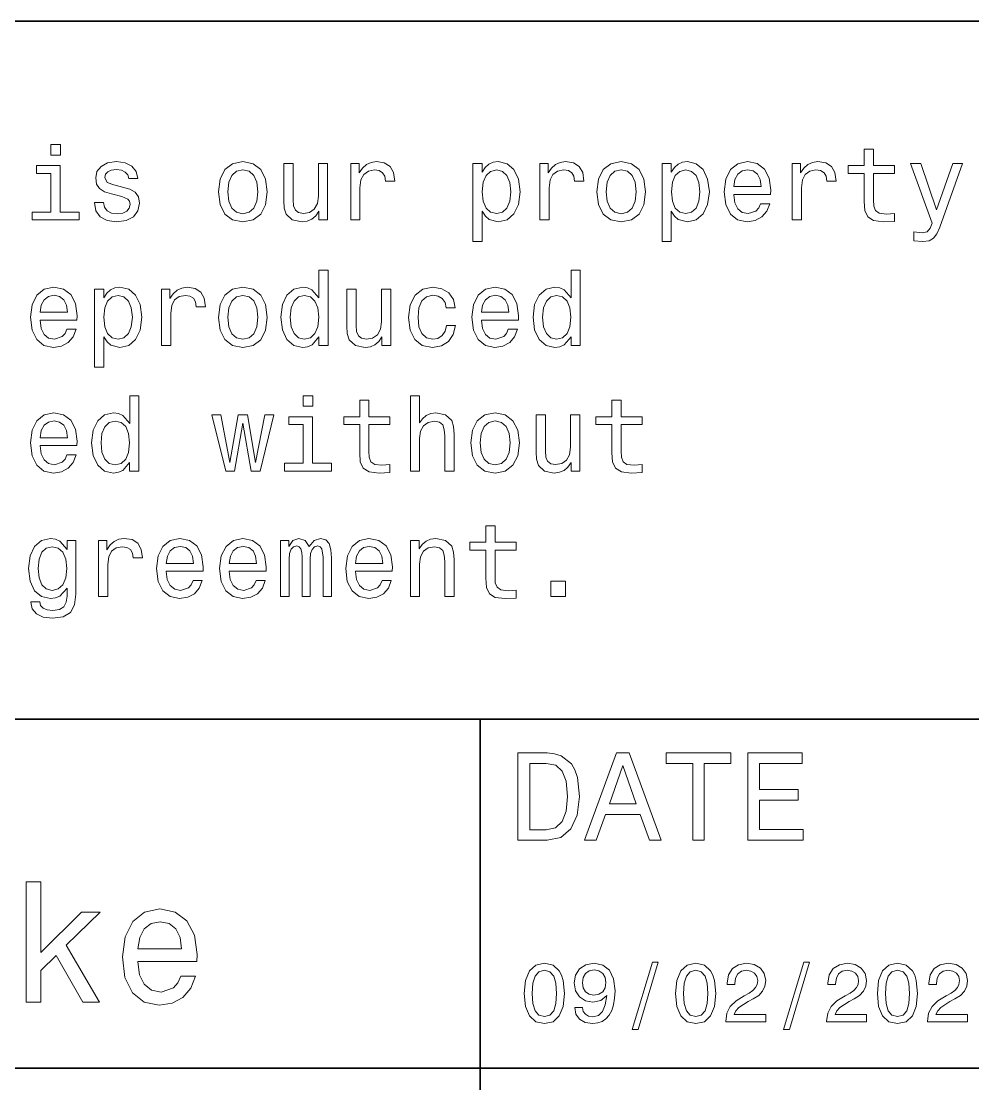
# Model space of a CAD drawing. Extents: x 0 to 1189, y 0 to 841.
# Drawn here: x 1008.22 to 1040.94, y 43.46 to 80 of the extents above; entities that cross this region are included whole.
import ezdxf

# ---------------------------------------------------------------- set-up
doc = ezdxf.new("R2010")
doc.units = 0

msp = doc.modelspace()

# ---------------------------------------------------------------- linework, layer by layer
at = {"color": 7, "lineweight": 35}
for p, q in [((979, 80), (1169, 80)), ((979, 56), (1044, 56)), ((1024, 20), (1024, 56)), ((979, 44), (1169, 44))]:
    msp.add_line(p, q, dxfattribs=at)
at = {"color": 7, "lineweight": 13}
for points in [[(1009.565552, 75.755768), (1009.23053, 75.755768), (1009.23053, 75.395538), (1009.565552, 75.395538)], [(1037.202393, 74.768738), (1037.202393, 73.799713), (1037.224121, 73.486313), (1037.324951, 73.27018), (1037.526611, 73.144096), (1037.868896, 73.100868), (1038.24353, 73.118881), (1038.24353, 73.392654), (1037.969727, 73.37104), (1037.721191, 73.399857), (1037.587891, 73.489914), (1037.530273, 73.641212), (1037.519409, 73.853752), (1037.519409, 74.768738), (1038.24353, 74.768738), (1038.24353, 75.03891), (1037.519409, 75.03891), (1037.519409, 75.604469), (1037.202393, 75.604469), (1037.202393, 75.03891), (1036.654907, 75.03891), (1036.654907, 74.768738)], [(1009.554749, 73.435883), (1009.554749, 75.03891), (1008.740662, 75.03891), (1008.740662, 74.768738), (1009.237793, 74.768738), (1009.237793, 73.435883), (1008.589355, 73.435883), (1008.589355, 73.169312), (1010.210388, 73.169312), (1010.210388, 73.435883)], [(1011.701721, 74.296837), (1011.395569, 74.368881), (1011.168579, 74.451729), (1011.092957, 74.62104), (1011.114563, 74.739914), (1011.190186, 74.82637), (1011.312683, 74.880409), (1011.489197, 74.902023), (1011.658508, 74.880409), (1011.791809, 74.815567), (1011.878235, 74.7183), (1011.914307, 74.588623), (1012.22406, 74.588623), (1012.22406, 74.595825), (1012.170044, 74.829971), (1012.022339, 75.013695), (1011.791809, 75.128967), (1011.489197, 75.172195), (1011.182983, 75.128967), (1010.959656, 75.010086), (1010.819153, 74.83358), (1010.77594, 74.610237), (1010.80835, 74.394096), (1010.909241, 74.242798), (1011.074951, 74.134727), (1011.316284, 74.059082), (1011.669312, 73.972626), (1011.885437, 73.882568), (1011.943115, 73.810524), (1011.964722, 73.702454), (1011.932312, 73.569168), (1011.845825, 73.4683), (1011.705322, 73.403458), (1011.518005, 73.381851), (1011.319885, 73.403458), (1011.175781, 73.479111), (1011.078552, 73.601585), (1011.03894, 73.770897), (1010.732727, 73.770897), (1010.783142, 73.482712), (1010.930847, 73.273781), (1011.164978, 73.147697), (1011.489197, 73.100868), (1011.82782, 73.147697), (1012.076355, 73.273781), (1012.227661, 73.47551), (1012.281738, 73.73848), (1012.242065, 73.965424), (1012.130432, 74.120323), (1011.946716, 74.221184)], [(1014.997864, 74.134727), (1015.055481, 73.695251), (1015.221191, 73.37104), (1015.484131, 73.169312), (1015.837158, 73.100868), (1016.186584, 73.169312), (1016.449585, 73.367439), (1016.615295, 73.691643), (1016.676514, 74.134727), (1016.615295, 74.574211), (1016.449585, 74.902023), (1016.186584, 75.100143), (1015.837158, 75.172195), (1015.484131, 75.100143), (1015.221191, 74.898415), (1015.055481, 74.574211)], [(1018.751465, 75.103752), (1018.434448, 75.103752), (1018.434448, 73.987038), (1018.398438, 73.727669), (1018.293945, 73.540352), (1018.131836, 73.425072), (1017.919312, 73.389053), (1017.75, 73.41787), (1017.641968, 73.504326), (1017.580688, 73.652023), (1017.566284, 73.860954), (1017.566284, 75.103752), (1017.249268, 75.103752), (1017.249268, 73.832138), (1017.260071, 73.57637), (1017.328552, 73.363838), (1017.537476, 73.169312), (1017.872498, 73.100868), (1018.052612, 73.126083), (1018.20752, 73.190926), (1018.340759, 73.302597), (1018.448853, 73.464699), (1018.448853, 73.169312), (1018.751465, 73.169312)], [(1019.547546, 73.169312), (1019.864563, 73.169312), (1019.864563, 74.275223), (1019.896973, 74.541786), (1019.994263, 74.732712), (1020.152771, 74.847984), (1020.365295, 74.887611), (1020.523804, 74.862396), (1020.642639, 74.790352), (1020.714722, 74.66787), (1020.739929, 74.502167), (1021.060547, 74.502167), (1021.017273, 74.793953), (1020.898438, 75.002884), (1020.700317, 75.128967), (1020.430115, 75.172195), (1020.246399, 75.143372), (1020.087891, 75.071327), (1019.947388, 74.948853), (1019.835754, 74.783142), (1019.835754, 75.103752), (1019.547546, 75.103752)], [(1024.064819, 74.804756), (1024.064819, 75.103752), (1023.747864, 75.103752), (1023.747864, 72.420029), (1024.064819, 72.420029), (1024.064819, 73.464699), (1024.176514, 73.295395), (1024.302612, 73.183723), (1024.619629, 73.100868), (1024.922241, 73.169312), (1025.159912, 73.374641), (1025.314819, 73.698853), (1025.372437, 74.138329), (1025.314819, 74.574211), (1025.159912, 74.898415), (1024.922241, 75.100143), (1024.619629, 75.172195), (1024.446655, 75.150581), (1024.29895, 75.082138), (1024.172974, 74.966866)], [(1026.053345, 73.169312), (1026.370361, 73.169312), (1026.370361, 74.275223), (1026.40271, 74.541786), (1026.5, 74.732712), (1026.658447, 74.847984), (1026.871094, 74.887611), (1027.029541, 74.862396), (1027.148438, 74.790352), (1027.220459, 74.66787), (1027.245728, 74.502167), (1027.566284, 74.502167), (1027.523071, 74.793953), (1027.404175, 75.002884), (1027.206055, 75.128967), (1026.935913, 75.172195), (1026.752197, 75.143372), (1026.593628, 75.071327), (1026.453125, 74.948853), (1026.341553, 74.783142), (1026.341553, 75.103752), (1026.053345, 75.103752)], [(1028.009399, 74.134727), (1028.067017, 73.695251), (1028.232666, 73.37104), (1028.495728, 73.169312), (1028.848755, 73.100868), (1029.19812, 73.169312), (1029.46106, 73.367439), (1029.626831, 73.691643), (1029.687988, 74.134727), (1029.626831, 74.574211), (1029.46106, 74.902023), (1029.19812, 75.100143), (1028.848755, 75.172195), (1028.495728, 75.100143), (1028.232666, 74.898415), (1028.067017, 74.574211)], [(1030.570557, 74.804756), (1030.570557, 75.103752), (1030.253662, 75.103752), (1030.253662, 72.420029), (1030.570557, 72.420029), (1030.570557, 73.464699), (1030.682251, 73.295395), (1030.80835, 73.183723), (1031.125366, 73.100868), (1031.427979, 73.169312), (1031.665649, 73.374641), (1031.820557, 73.698853), (1031.878296, 74.138329), (1031.820557, 74.574211), (1031.665649, 74.898415), (1031.427979, 75.100143), (1031.125366, 75.172195), (1030.952393, 75.150581), (1030.80481, 75.082138), (1030.678711, 74.966866)], [(1032.717529, 74.04467), (1033.985596, 74.04467), (1033.989136, 74.192368), (1033.931519, 74.606628), (1033.773071, 74.916428), (1033.520874, 75.103752), (1033.185913, 75.172195), (1032.858032, 75.100143), (1032.605957, 74.898415), (1032.443848, 74.57061), (1032.38623, 74.138329), (1032.440186, 73.695251), (1032.602295, 73.37104), (1032.85083, 73.169312), (1033.175049, 73.100868), (1033.456055, 73.147697), (1033.686646, 73.27018), (1033.855957, 73.464699), (1033.953125, 73.724068), (1033.639771, 73.724068), (1033.574951, 73.579971), (1033.481323, 73.471909), (1033.214722, 73.385452), (1033.009399, 73.425072), (1032.854492, 73.551155), (1032.753662, 73.756485), (1032.717529, 74.033867)], [(1034.727661, 73.169312), (1035.044678, 73.169312), (1035.044678, 74.275223), (1035.077148, 74.541786), (1035.174316, 74.732712), (1035.332886, 74.847984), (1035.54541, 74.887611), (1035.703857, 74.862396), (1035.822754, 74.790352), (1035.894775, 74.66787), (1035.920044, 74.502167), (1036.240601, 74.502167), (1036.197388, 74.793953), (1036.078491, 75.002884), (1035.880371, 75.128967), (1035.610229, 75.172195), (1035.426514, 75.143372), (1035.268066, 75.071327), (1035.127563, 74.948853), (1035.015869, 74.783142), (1035.015869, 75.103752), (1034.727661, 75.103752)], [(1040.246338, 75.103752), (1039.69165, 73.511528), (1039.147705, 75.103752), (1038.80188, 75.103752), (1039.536743, 73.061241), (1039.471924, 72.881126), (1039.371094, 72.758652), (1039.201782, 72.719025), (1038.909912, 72.755043), (1038.909912, 72.448853), (1039.216187, 72.420029), (1039.435913, 72.448853), (1039.59082, 72.53891), (1039.702393, 72.69381), (1039.799683, 72.920753), (1040.584961, 75.103752)], [(1015.322083, 74.138329), (1015.354492, 74.46254), (1015.455322, 74.696686), (1015.617432, 74.840782), (1015.837158, 74.891212), (1016.053345, 74.840782), (1016.215454, 74.700294), (1016.316284, 74.46254), (1016.352295, 74.138329), (1016.316284, 73.810524), (1016.215454, 73.572769), (1016.053345, 73.42868), (1015.837158, 73.381851), (1015.617432, 73.42868), (1015.455322, 73.572769), (1015.354492, 73.810524)], [(1024.565552, 73.385452), (1024.353027, 73.432281), (1024.19812, 73.57637), (1024.10083, 73.810524), (1024.068481, 74.138329), (1024.10083, 74.46254), (1024.19812, 74.696686), (1024.353027, 74.837181), (1024.565552, 74.887611), (1024.760132, 74.837181), (1024.915039, 74.693085), (1025.012207, 74.458939), (1025.048218, 74.138329), (1025.012207, 73.814125), (1024.915039, 73.57637), (1024.760132, 73.432281)], [(1028.333618, 74.138329), (1028.365967, 74.46254), (1028.466919, 74.696686), (1028.628906, 74.840782), (1028.848755, 74.891212), (1029.064819, 74.840782), (1029.226929, 74.700294), (1029.327759, 74.46254), (1029.363892, 74.138329), (1029.327759, 73.810524), (1029.226929, 73.572769), (1029.064819, 73.42868), (1028.848755, 73.381851), (1028.628906, 73.42868), (1028.466919, 73.572769), (1028.365967, 73.810524)], [(1031.071289, 73.385452), (1030.858765, 73.432281), (1030.703857, 73.57637), (1030.606689, 73.810524), (1030.574219, 74.138329), (1030.606689, 74.46254), (1030.703857, 74.696686), (1030.858765, 74.837181), (1031.071289, 74.887611), (1031.265869, 74.837181), (1031.420776, 74.693085), (1031.518066, 74.458939), (1031.554077, 74.138329), (1031.518066, 73.814125), (1031.420776, 73.57637), (1031.265869, 73.432281)], [(1032.717529, 74.311241), (1032.757202, 74.559799), (1032.854492, 74.743523), (1033.002197, 74.855194), (1033.196655, 74.894814), (1033.387573, 74.855194), (1033.535278, 74.743523), (1033.625366, 74.559799), (1033.657837, 74.311241)], [(1018.448853, 69.149132), (1018.448853, 68.850143), (1018.765869, 68.850143), (1018.765869, 71.4366), (1018.452454, 71.4366), (1018.452454, 70.489189), (1018.211121, 70.76297), (1018.063416, 70.827812), (1017.894104, 70.853027), (1017.587891, 70.780975), (1017.350159, 70.579247), (1017.195251, 70.255043), (1017.141235, 69.81916), (1017.195251, 69.383286), (1017.350159, 69.055473), (1017.587891, 68.850143), (1017.894104, 68.7817), (1018.063416, 68.806915), (1018.214722, 68.871758)], [(1027.123169, 69.149132), (1027.123169, 68.850143), (1027.440186, 68.850143), (1027.440186, 71.4366), (1027.126831, 71.4366), (1027.126831, 70.489189), (1026.885498, 70.76297), (1026.737793, 70.827812), (1026.568481, 70.853027), (1026.262207, 70.780975), (1026.024536, 70.579247), (1025.869629, 70.255043), (1025.815552, 69.81916), (1025.869629, 69.383286), (1026.024536, 69.055473), (1026.262207, 68.850143), (1026.568481, 68.7817), (1026.737793, 68.806915), (1026.889038, 68.871758)], [(1008.863098, 69.725502), (1010.131104, 69.725502), (1010.134766, 69.873199), (1010.077087, 70.28746), (1009.918579, 70.59726), (1009.666443, 70.784584), (1009.331421, 70.853027), (1009.003601, 70.780975), (1008.751465, 70.579247), (1008.589355, 70.251442), (1008.531738, 69.81916), (1008.585754, 69.376083), (1008.747864, 69.051872), (1008.996399, 68.850143), (1009.320618, 68.7817), (1009.601624, 68.828529), (1009.832153, 68.951012), (1010.001465, 69.145531), (1010.098694, 69.4049), (1009.785339, 69.4049), (1009.720459, 69.260803), (1009.626831, 69.15274), (1009.360229, 69.066284), (1009.154907, 69.105904), (1009, 69.231987), (1008.89917, 69.437317), (1008.863098, 69.714699)], [(1008.863098, 69.992073), (1008.902771, 70.240631), (1009, 70.424355), (1009.147705, 70.536026), (1009.342224, 70.575645), (1009.533142, 70.536026), (1009.680847, 70.424355), (1009.770874, 70.240631), (1009.803345, 69.992073)], [(1011.053345, 70.485588), (1011.053345, 70.784584), (1010.736328, 70.784584), (1010.736328, 68.100861), (1011.053345, 68.100861), (1011.053345, 69.145531), (1011.164978, 68.976227), (1011.291077, 68.864555), (1011.608093, 68.7817), (1011.910645, 68.850143), (1012.148438, 69.055473), (1012.303345, 69.379684), (1012.360962, 69.81916), (1012.303345, 70.255043), (1012.148438, 70.579247), (1011.910645, 70.780975), (1011.608093, 70.853027), (1011.435181, 70.831413), (1011.287476, 70.76297), (1011.161377, 70.647697)], [(1011.554016, 69.066284), (1011.341492, 69.113113), (1011.186584, 69.257202), (1011.089355, 69.491356), (1011.056946, 69.81916), (1011.089355, 70.143372), (1011.186584, 70.377518), (1011.341492, 70.518013), (1011.554016, 70.568443), (1011.748596, 70.518013), (1011.903442, 70.373917), (1012.000732, 70.139771), (1012.036743, 69.81916), (1012.000732, 69.494957), (1011.903442, 69.257202), (1011.748596, 69.113113)], [(1013.041809, 68.850143), (1013.358826, 68.850143), (1013.358826, 69.956055), (1013.391235, 70.222618), (1013.488464, 70.413544), (1013.646973, 70.528816), (1013.859497, 70.568443), (1014.018005, 70.543228), (1014.136902, 70.471184), (1014.208923, 70.348701), (1014.234131, 70.182999), (1014.554749, 70.182999), (1014.511536, 70.474785), (1014.392639, 70.683716), (1014.194519, 70.809799), (1013.924377, 70.853027), (1013.740662, 70.824203), (1013.582153, 70.752159), (1013.44165, 70.629684), (1013.329956, 70.463974), (1013.329956, 70.784584), (1013.041809, 70.784584)], [(1014.997864, 69.815559), (1015.055481, 69.376083), (1015.221191, 69.051872), (1015.484131, 68.850143), (1015.837158, 68.7817), (1016.186584, 68.850143), (1016.449585, 69.048271), (1016.615295, 69.372475), (1016.676514, 69.815559), (1016.615295, 70.255043), (1016.449585, 70.582855), (1016.186584, 70.780975), (1015.837158, 70.853027), (1015.484131, 70.780975), (1015.221191, 70.579247), (1015.055481, 70.255043)], [(1015.322083, 69.81916), (1015.354492, 70.143372), (1015.455322, 70.377518), (1015.617432, 70.521614), (1015.837158, 70.572044), (1016.053345, 70.521614), (1016.215454, 70.381126), (1016.316284, 70.143372), (1016.352295, 69.81916), (1016.316284, 69.491356), (1016.215454, 69.253601), (1016.053345, 69.109512), (1015.837158, 69.062683), (1015.617432, 69.109512), (1015.455322, 69.253601), (1015.354492, 69.491356)], [(1017.94812, 70.568443), (1018.157043, 70.518013), (1018.315552, 70.377518), (1018.409241, 70.143372), (1018.445251, 69.81916), (1018.409241, 69.491356), (1018.315552, 69.257202), (1018.157043, 69.113113), (1017.94812, 69.066284), (1017.75, 69.113113), (1017.598694, 69.257202), (1017.497864, 69.494957), (1017.465454, 69.81916), (1017.497864, 70.139771), (1017.598694, 70.373917), (1017.75, 70.518013)], [(1020.920044, 70.784584), (1020.603027, 70.784584), (1020.603027, 69.66787), (1020.567017, 69.408501), (1020.462524, 69.221184), (1020.300415, 69.105904), (1020.087891, 69.069885), (1019.918579, 69.098701), (1019.810547, 69.185158), (1019.749268, 69.332855), (1019.734863, 69.541786), (1019.734863, 70.784584), (1019.417847, 70.784584), (1019.417847, 69.51297), (1019.428711, 69.257202), (1019.497131, 69.04467), (1019.706055, 68.850143), (1020.041077, 68.7817), (1020.221191, 68.806915), (1020.376099, 68.871758), (1020.509399, 68.983429), (1020.617432, 69.145531), (1020.617432, 68.850143), (1020.920044, 68.850143)], [(1022.829285, 70.143372), (1023.142639, 70.143372), (1023.07782, 70.431557), (1022.922913, 70.658501), (1022.68158, 70.798988), (1022.368164, 70.853027), (1022.022339, 70.780975), (1021.759399, 70.579247), (1021.593689, 70.251442), (1021.536011, 69.811958), (1021.590088, 69.376083), (1021.752197, 69.051872), (1022.007935, 68.850143), (1022.357361, 68.7817), (1022.667175, 68.835732), (1022.908508, 68.98703), (1023.074219, 69.224785), (1023.14624, 69.541786), (1022.843689, 69.541786), (1022.789612, 69.340057), (1022.688782, 69.188759), (1022.544678, 69.0951), (1022.368164, 69.066284), (1022.148438, 69.113113), (1021.989929, 69.257202), (1021.892639, 69.491356), (1021.860229, 69.822769), (1021.892639, 70.146973), (1021.99353, 70.381126), (1022.15564, 70.525215), (1022.368164, 70.575645), (1022.555481, 70.543228), (1022.695984, 70.460373), (1022.789612, 70.323486)], [(1024.043213, 69.725502), (1025.311279, 69.725502), (1025.314819, 69.873199), (1025.257202, 70.28746), (1025.098755, 70.59726), (1024.846558, 70.784584), (1024.511475, 70.853027), (1024.183716, 70.780975), (1023.93158, 70.579247), (1023.76947, 70.251442), (1023.711792, 69.81916), (1023.765869, 69.376083), (1023.927979, 69.051872), (1024.176514, 68.850143), (1024.500732, 68.7817), (1024.781738, 68.828529), (1025.012207, 68.951012), (1025.181519, 69.145531), (1025.278809, 69.4049), (1024.965454, 69.4049), (1024.900635, 69.260803), (1024.806885, 69.15274), (1024.540405, 69.066284), (1024.334961, 69.105904), (1024.180176, 69.231987), (1024.079224, 69.437317), (1024.043213, 69.714699)], [(1024.043213, 69.992073), (1024.082886, 70.240631), (1024.180176, 70.424355), (1024.327759, 70.536026), (1024.522339, 70.575645), (1024.713257, 70.536026), (1024.860962, 70.424355), (1024.95105, 70.240631), (1024.983398, 69.992073)], [(1026.622437, 70.568443), (1026.831421, 70.518013), (1026.989868, 70.377518), (1027.083618, 70.143372), (1027.119629, 69.81916), (1027.083618, 69.491356), (1026.989868, 69.257202), (1026.831421, 69.113113), (1026.622437, 69.066284), (1026.424316, 69.113113), (1026.273071, 69.257202), (1026.172241, 69.494957), (1026.139771, 69.81916), (1026.172241, 70.139771), (1026.273071, 70.373917), (1026.424316, 70.518013)], [(1011.943115, 64.829971), (1011.943115, 64.530983), (1012.260071, 64.530983), (1012.260071, 67.117439), (1011.946716, 67.117439), (1011.946716, 66.170029), (1011.705322, 66.44381), (1011.557617, 66.508652), (1011.388367, 66.533867), (1011.082153, 66.461823), (1010.84436, 66.260086), (1010.689514, 65.935883), (1010.635437, 65.5), (1010.689514, 65.064125), (1010.84436, 64.736313), (1011.082153, 64.530983), (1011.388367, 64.46254), (1011.557617, 64.487755), (1011.708923, 64.552597)], [(1018.239929, 67.117439), (1017.904907, 67.117439), (1017.904907, 66.75721), (1018.239929, 66.75721)], [(1019.85376, 66.130409), (1019.85376, 65.161385), (1019.875366, 64.847984), (1019.976257, 64.631851), (1020.177979, 64.505768), (1020.520203, 64.46254), (1020.894836, 64.480553), (1020.894836, 64.754326), (1020.621033, 64.732712), (1020.372498, 64.761528), (1020.239197, 64.851585), (1020.18158, 65.002884), (1020.170776, 65.215424), (1020.170776, 66.130409), (1020.894836, 66.130409), (1020.894836, 66.400581), (1020.170776, 66.400581), (1020.170776, 66.966141), (1019.85376, 66.966141), (1019.85376, 66.400581), (1019.306213, 66.400581), (1019.306213, 66.130409)], [(1021.59729, 64.530983), (1021.914246, 64.530983), (1021.914246, 65.647697), (1021.946716, 65.903458), (1022.051147, 66.090782), (1022.213257, 66.206055), (1022.429382, 66.249283), (1022.602295, 66.213257), (1022.710388, 66.115997), (1022.764404, 65.953896), (1022.78241, 65.737755), (1022.78241, 64.530983), (1023.099426, 64.530983), (1023.099426, 65.802597), (1023.085022, 66.058357), (1023.020203, 66.270897), (1022.807617, 66.465424), (1022.476257, 66.533867), (1022.296143, 66.508652), (1022.141235, 66.440208), (1022.011536, 66.332138), (1021.914246, 66.184441), (1021.914246, 67.117439), (1021.59729, 67.117439)], [(1028.528076, 66.130409), (1028.528076, 65.161385), (1028.549683, 64.847984), (1028.650635, 64.631851), (1028.852295, 64.505768), (1029.19458, 64.46254), (1029.569214, 64.480553), (1029.569214, 64.754326), (1029.29541, 64.732712), (1029.046875, 64.761528), (1028.913574, 64.851585), (1028.855957, 65.002884), (1028.845093, 65.215424), (1028.845093, 66.130409), (1029.569214, 66.130409), (1029.569214, 66.400581), (1028.845093, 66.400581), (1028.845093, 66.966141), (1028.528076, 66.966141), (1028.528076, 66.400581), (1027.980591, 66.400581), (1027.980591, 66.130409)], [(1008.863098, 65.406342), (1010.131104, 65.406342), (1010.134766, 65.554039), (1010.077087, 65.9683), (1009.918579, 66.278099), (1009.666443, 66.465424), (1009.331421, 66.533867), (1009.003601, 66.461823), (1008.751465, 66.260086), (1008.589355, 65.932281), (1008.531738, 65.5), (1008.585754, 65.056923), (1008.747864, 64.732712), (1008.996399, 64.530983), (1009.320618, 64.46254), (1009.601624, 64.509369), (1009.832153, 64.631851), (1010.001465, 64.82637), (1010.098694, 65.085739), (1009.785339, 65.085739), (1009.720459, 64.941643), (1009.626831, 64.83358), (1009.360229, 64.747124), (1009.154907, 64.786743), (1009, 64.912827), (1008.89917, 65.118156), (1008.863098, 65.395538)], [(1023.67218, 65.496399), (1023.729858, 65.056923), (1023.895508, 64.732712), (1024.158447, 64.530983), (1024.511475, 64.46254), (1024.860962, 64.530983), (1025.123901, 64.729111), (1025.289673, 65.053314), (1025.35083, 65.496399), (1025.289673, 65.935883), (1025.123901, 66.263695), (1024.860962, 66.461823), (1024.511475, 66.533867), (1024.158447, 66.461823), (1023.895508, 66.260086), (1023.729858, 65.935883)], [(1008.863098, 65.672913), (1008.902771, 65.921471), (1009, 66.105194), (1009.147705, 66.216866), (1009.342224, 66.256485), (1009.533142, 66.216866), (1009.680847, 66.105194), (1009.770874, 65.921471), (1009.803345, 65.672913)], [(1011.442383, 66.249283), (1011.651306, 66.198853), (1011.809814, 66.058357), (1011.903442, 65.824211), (1011.939514, 65.5), (1011.903442, 65.172195), (1011.809814, 64.938042), (1011.651306, 64.793953), (1011.442383, 64.747124), (1011.244263, 64.793953), (1011.092957, 64.938042), (1010.992065, 65.175797), (1010.959656, 65.5), (1010.992065, 65.82061), (1011.092957, 66.054756), (1011.244263, 66.198853)], [(1015.549011, 64.530983), (1015.837158, 66.173637), (1016.125366, 64.530983), (1016.427979, 64.530983), (1016.903442, 66.465424), (1016.59729, 66.465424), (1016.276672, 64.822769), (1015.992065, 66.465424), (1015.678711, 66.465424), (1015.394104, 64.822769), (1015.073486, 66.465424), (1014.770874, 66.465424), (1015.246399, 64.530983)], [(1018.229126, 64.797554), (1018.229126, 66.400581), (1017.414978, 66.400581), (1017.414978, 66.130409), (1017.912109, 66.130409), (1017.912109, 64.797554), (1017.263672, 64.797554), (1017.263672, 64.530983), (1018.884766, 64.530983), (1018.884766, 64.797554)], [(1023.996399, 65.5), (1024.028809, 65.824211), (1024.129639, 66.058357), (1024.291748, 66.202454), (1024.511475, 66.252884), (1024.727661, 66.202454), (1024.889771, 66.061966), (1024.990601, 65.824211), (1025.026611, 65.5), (1024.990601, 65.172195), (1024.889771, 64.934441), (1024.727661, 64.790352), (1024.511475, 64.743523), (1024.291748, 64.790352), (1024.129639, 64.934441), (1024.028809, 65.172195)], [(1027.425781, 66.465424), (1027.108765, 66.465424), (1027.108765, 65.348709), (1027.072754, 65.08934), (1026.968262, 64.902023), (1026.806152, 64.786743), (1026.593628, 64.750725), (1026.424316, 64.779541), (1026.316284, 64.865997), (1026.255005, 65.013695), (1026.240601, 65.222626), (1026.240601, 66.465424), (1025.923584, 66.465424), (1025.923584, 65.19381), (1025.934448, 64.938042), (1026.00293, 64.72551), (1026.211792, 64.530983), (1026.546875, 64.46254), (1026.726929, 64.487755), (1026.881836, 64.552597), (1027.015137, 64.664268), (1027.123169, 64.82637), (1027.123169, 64.530983), (1027.425781, 64.530983)], [(1024.190918, 61.811241), (1024.190918, 60.84222), (1024.212524, 60.52882), (1024.313354, 60.312683), (1024.515137, 60.186604), (1024.8573, 60.143375), (1025.231934, 60.161385), (1025.231934, 60.435162), (1024.958252, 60.413548), (1024.709717, 60.442368), (1024.576416, 60.532425), (1024.518799, 60.68372), (1024.507935, 60.896255), (1024.507935, 61.811241), (1025.231934, 61.811241), (1025.231934, 62.081413), (1024.507935, 62.081413), (1024.507935, 62.646976), (1024.190918, 62.646976), (1024.190918, 62.081413), (1023.643372, 62.081413), (1023.643372, 61.811241)], [(1010.091492, 60.298275), (1010.091492, 62.146255), (1009.78894, 62.146255), (1009.78894, 61.832855), (1009.540344, 62.117439), (1009.389038, 62.189484), (1009.219727, 62.214699), (1008.913574, 62.142654), (1008.675781, 61.940926), (1008.520874, 61.616718), (1008.466858, 61.18084), (1008.520874, 60.741356), (1008.675781, 60.417149), (1008.913574, 60.211819), (1009.219727, 60.143375), (1009.392639, 60.168591), (1009.536743, 60.233433), (1009.78894, 60.507206), (1009.78894, 60.233433), (1009.760071, 60.017296), (1009.680847, 59.862396), (1009.529541, 59.772339), (1009.302612, 59.739918), (1009.104492, 59.761532), (1008.963989, 59.815567), (1008.881104, 59.909225), (1008.855896, 60.035305), (1008.549744, 60.035305), (1008.549744, 60.020897), (1008.596558, 59.790348), (1008.740662, 59.617439), (1008.971191, 59.505768), (1009.284607, 59.466141), (1009.659241, 59.520176), (1009.907776, 59.671474), (1010.048279, 59.934441)], [(1010.87323, 60.211819), (1011.190186, 60.211819), (1011.190186, 61.317726), (1011.222656, 61.584297), (1011.319885, 61.775219), (1011.478394, 61.890491), (1011.690918, 61.930119), (1011.849426, 61.904903), (1011.968323, 61.832855), (1012.040344, 61.710377), (1012.065552, 61.54467), (1012.386169, 61.54467), (1012.342957, 61.83646), (1012.22406, 62.045391), (1012.02594, 62.171474), (1011.755798, 62.214699), (1011.572083, 62.185883), (1011.413574, 62.113834), (1011.273071, 61.991356), (1011.161377, 61.825653), (1011.161377, 62.146255), (1010.87323, 62.146255)], [(1013.200317, 61.087177), (1014.468323, 61.087177), (1014.471924, 61.234875), (1014.414307, 61.649139), (1014.255798, 61.958939), (1014.003601, 62.146255), (1013.668579, 62.214699), (1013.34082, 62.142654), (1013.088623, 61.940926), (1012.926514, 61.613117), (1012.868896, 61.18084), (1012.922913, 60.737755), (1013.085022, 60.413548), (1013.333557, 60.211819), (1013.657776, 60.143375), (1013.938782, 60.190205), (1014.169312, 60.312683), (1014.338623, 60.507206), (1014.435913, 60.766575), (1014.122498, 60.766575), (1014.057617, 60.622482), (1013.963989, 60.514412), (1013.697388, 60.427956), (1013.492065, 60.467583), (1013.337158, 60.593662), (1013.236328, 60.798996), (1013.200317, 61.07637)], [(1015.368896, 61.087177), (1016.636902, 61.087177), (1016.640503, 61.234875), (1016.582886, 61.649139), (1016.424377, 61.958939), (1016.17218, 62.146255), (1015.837158, 62.214699), (1015.509399, 62.142654), (1015.257202, 61.940926), (1015.095093, 61.613117), (1015.037476, 61.18084), (1015.091492, 60.737755), (1015.253601, 60.413548), (1015.502197, 60.211819), (1015.826355, 60.143375), (1016.107361, 60.190205), (1016.337891, 60.312683), (1016.507202, 60.507206), (1016.604492, 60.766575), (1016.291077, 60.766575), (1016.226257, 60.622482), (1016.132568, 60.514412), (1015.866028, 60.427956), (1015.660645, 60.467583), (1015.505798, 60.593662), (1015.404907, 60.798996), (1015.368896, 61.07637)], [(1017.134033, 60.211819), (1017.425781, 60.211819), (1017.425781, 61.505047), (1017.443787, 61.69957), (1017.497864, 61.840061), (1017.580688, 61.922913), (1017.688782, 61.955334), (1017.775208, 61.926517), (1017.832886, 61.854469), (1017.861694, 61.731991), (1017.872498, 61.569889), (1017.872498, 60.211819), (1018.14624, 60.211819), (1018.14624, 61.505047), (1018.164246, 61.695969), (1018.218323, 61.83646), (1018.304749, 61.922913), (1018.412842, 61.955334), (1018.499268, 61.926517), (1018.556946, 61.854469), (1018.592957, 61.569889), (1018.592957, 60.211819), (1018.884766, 60.211819), (1018.884766, 61.548275), (1018.866699, 61.825653), (1018.809082, 62.038189), (1018.693787, 62.16787), (1018.50647, 62.214699), (1018.286743, 62.142654), (1018.117432, 61.93372), (1017.984131, 62.139053), (1017.760803, 62.214699), (1017.555481, 62.142654), (1017.414978, 61.940926), (1017.414978, 62.146255), (1017.134033, 62.146255)], [(1019.706055, 61.087177), (1020.97406, 61.087177), (1020.977661, 61.234875), (1020.920044, 61.649139), (1020.761536, 61.958939), (1020.509399, 62.146255), (1020.174377, 62.214699), (1019.846558, 62.142654), (1019.59436, 61.940926), (1019.432312, 61.613117), (1019.374634, 61.18084), (1019.428711, 60.737755), (1019.590759, 60.413548), (1019.839355, 60.211819), (1020.163574, 60.143375), (1020.444519, 60.190205), (1020.675049, 60.312683), (1020.84436, 60.507206), (1020.94165, 60.766575), (1020.628235, 60.766575), (1020.563416, 60.622482), (1020.469727, 60.514412), (1020.203186, 60.427956), (1019.997864, 60.467583), (1019.842957, 60.593662), (1019.742065, 60.798996), (1019.706055, 61.07637)], [(1021.59729, 60.211819), (1021.914246, 60.211819), (1021.914246, 61.328533), (1021.946716, 61.584297), (1022.051147, 61.771618), (1022.213257, 61.88689), (1022.429382, 61.930119), (1022.602295, 61.894096), (1022.710388, 61.796833), (1022.764404, 61.634727), (1022.78241, 61.418591), (1022.78241, 60.211819), (1023.099426, 60.211819), (1023.099426, 61.483433), (1023.085022, 61.739197), (1023.020203, 61.951733), (1022.807617, 62.146255), (1022.476257, 62.214699), (1022.292542, 62.189484), (1022.137634, 62.12104), (1022.004333, 62.005768), (1021.899841, 61.850868), (1021.899841, 62.146255), (1021.59729, 62.146255)], [(1008.794678, 61.18084), (1008.827087, 61.501446), (1008.924377, 61.739197), (1009.075684, 61.879684), (1009.277405, 61.930119), (1009.489929, 61.879684), (1009.648438, 61.739197), (1009.745667, 61.501446), (1009.781738, 61.18084), (1009.745667, 60.853027), (1009.648438, 60.618877), (1009.489929, 60.474789), (1009.277405, 60.427956), (1009.075684, 60.474789), (1008.924377, 60.618877), (1008.827087, 60.856632)], [(1013.200317, 61.353748), (1013.239929, 61.60231), (1013.337158, 61.786026), (1013.484863, 61.897697), (1013.679382, 61.937325), (1013.8703, 61.897697), (1014.018005, 61.786026), (1014.108093, 61.60231), (1014.140503, 61.353748)], [(1015.368896, 61.353748), (1015.408508, 61.60231), (1015.505798, 61.786026), (1015.653442, 61.897697), (1015.848022, 61.937325), (1016.03894, 61.897697), (1016.186584, 61.786026), (1016.276672, 61.60231), (1016.309082, 61.353748)], [(1019.706055, 61.353748), (1019.745667, 61.60231), (1019.842957, 61.786026), (1019.990662, 61.897697), (1020.185181, 61.937325), (1020.376099, 61.897697), (1020.523804, 61.786026), (1020.613831, 61.60231), (1020.64624, 61.353748)], [(1026.431519, 60.211819), (1026.928711, 60.211819), (1026.928711, 60.748562), (1026.431519, 60.748562)], [(1026.296875, 54.837173), (1025.298218, 54.837173), (1025.298218, 51.837173), (1026.296875, 51.837173), (1026.768066, 51.932274), (1027.118164, 52.221901), (1027.334351, 52.693081), (1027.412109, 53.337173), (1027.342896, 53.994232), (1027.25647, 54.253601), (1027.135498, 54.461094), (1026.785278, 54.742073), (1026.556152, 54.811237)], [(1027.589355, 51.837173), (1027.987061, 51.837173), (1028.302612, 52.719017), (1029.5, 52.719017), (1029.815552, 51.837173), (1030.221924, 51.837173), (1029.123901, 54.841496), (1028.682983, 54.841496)], [(1031.306885, 51.837173), (1031.70459, 51.837173), (1031.70459, 54.47406), (1032.612427, 54.47406), (1032.612427, 54.837173), (1030.394775, 54.837173), (1030.394775, 54.47406), (1031.306885, 54.47406)], [(1033.200317, 51.837173), (1035.102295, 51.837173), (1035.102295, 52.200287), (1033.598022, 52.200287), (1033.598022, 53.216137), (1034.937988, 53.216137), (1034.937988, 53.574924), (1033.598022, 53.574924), (1033.598022, 54.47406), (1035.067749, 54.47406), (1035.067749, 54.837173), (1033.200317, 54.837173)], [(1026.266602, 54.478386), (1026.595093, 54.413544), (1026.819824, 54.214695), (1026.953857, 53.860229), (1026.99707, 53.337173), (1026.949585, 52.831409), (1026.815552, 52.476944), (1026.586426, 52.265129), (1026.266602, 52.195965), (1025.700317, 52.195965), (1025.700317, 54.478386)], [(1028.440918, 53.086452), (1028.903442, 54.409218), (1029.365967, 53.086452)], [(1008.382202, 46.268612), (1008.889404, 46.268612), (1008.889404, 47.357948), (1009.419617, 47.870918), (1010.330322, 46.268612), (1010.90094, 46.268612), (1009.765442, 48.222504), (1010.929749, 49.363712), (1010.289978, 49.363712), (1008.889404, 47.968899), (1008.889404, 50.40694), (1008.382202, 50.40694)], [(1012.226562, 47.669189), (1014.255371, 47.669189), (1014.261169, 47.905499), (1014.168945, 48.568325), (1013.915344, 49.063999), (1013.511841, 49.363712), (1012.97583, 49.473221), (1012.451355, 49.357948), (1012.047913, 49.035183), (1011.788513, 48.510689), (1011.696289, 47.819046), (1011.782776, 47.110111), (1012.042114, 46.591377), (1012.439819, 46.268612), (1012.958557, 46.159103), (1013.408142, 46.234032), (1013.776978, 46.429996), (1014.047913, 46.741234), (1014.203491, 47.156219), (1013.702087, 47.156219), (1013.598328, 46.925671), (1013.448486, 46.752762), (1013.021973, 46.614433), (1012.69342, 46.677834), (1012.445557, 46.879562), (1012.28418, 47.208092), (1012.226562, 47.651897)], [(1012.226562, 48.095703), (1012.289978, 48.493397), (1012.445557, 48.787342), (1012.681885, 48.966019), (1012.993103, 49.029419), (1013.298584, 48.966019), (1013.534912, 48.787342), (1013.679016, 48.493397), (1013.730896, 48.095703)], [(1025.511841, 46.565441), (1025.555176, 46.112991), (1025.690552, 45.790226), (1025.906738, 45.594261), (1026.206421, 45.530861), (1026.503296, 45.594261), (1026.71936, 45.790226), (1026.851929, 46.112991), (1026.898071, 46.565441), (1026.851929, 47.015011), (1026.797241, 47.193684), (1026.71936, 47.34066), (1026.503296, 47.536625), (1026.206421, 47.602905), (1025.906738, 47.536625), (1025.690552, 47.337776), (1025.555176, 47.015011)], [(1027.249634, 46.084175), (1027.292847, 45.85651), (1027.416748, 45.680717), (1027.612793, 45.571205), (1027.87207, 45.530861), (1028.042114, 45.551033), (1028.194946, 45.602905), (1028.324585, 45.692242), (1028.434082, 45.819046), (1028.520508, 45.977547), (1028.583984, 46.173512), (1028.62146, 46.398296), (1028.635864, 46.657661), (1028.586792, 47.064003), (1028.445557, 47.360832), (1028.220825, 47.539505), (1027.912476, 47.602905), (1027.630005, 47.551033), (1027.416748, 47.412704), (1027.278442, 47.199448), (1027.232422, 46.931438), (1027.278442, 46.654781), (1027.41394, 46.444405), (1027.615601, 46.31184), (1027.87207, 46.268612), (1028.143066, 46.323368), (1028.347656, 46.490513), (1028.301514, 46.170631), (1028.209351, 45.942963), (1028.068115, 45.807518), (1027.875, 45.76429), (1027.725098, 45.784462), (1027.615601, 45.847862), (1027.543579, 45.948727), (1027.514771, 46.084175)], [(1029.226562, 45.320484), (1029.425415, 45.320484), (1030.122803, 47.643253), (1029.921143, 47.643253)], [(1030.716553, 46.565441), (1030.759766, 46.112991), (1030.895142, 45.790226), (1031.111328, 45.594261), (1031.411011, 45.530861), (1031.707886, 45.594261), (1031.92395, 45.790226), (1032.056519, 46.112991), (1032.102661, 46.565441), (1032.056519, 47.015011), (1032.001831, 47.193684), (1031.92395, 47.34066), (1031.707886, 47.536625), (1031.411011, 47.602905), (1031.111328, 47.536625), (1030.895142, 47.337776), (1030.759766, 47.015011)], [(1032.442749, 45.588497), (1033.817383, 45.588497), (1033.817383, 45.836334), (1032.730957, 45.836334), (1032.791382, 45.971783), (1032.895142, 46.084175), (1033.215088, 46.288784), (1033.385132, 46.37524), (1033.575317, 46.499161), (1033.710693, 46.643253), (1033.788574, 46.813282), (1033.817383, 47.006363), (1033.768433, 47.24844), (1033.632935, 47.438641), (1033.425415, 47.559677), (1033.157471, 47.602905), (1032.880737, 47.553917), (1032.67041, 47.418468), (1032.534912, 47.202332), (1032.488892, 46.917027), (1032.488892, 46.876682), (1032.751099, 46.876682), (1032.751099, 46.899734), (1032.776978, 47.095703), (1032.854858, 47.239796), (1032.97876, 47.332012), (1033.143066, 47.363712), (1033.310181, 47.334896), (1033.434082, 47.262848), (1033.514771, 47.150455), (1033.543579, 47.009247), (1033.523438, 46.876682), (1033.468628, 46.76429), (1033.376465, 46.666306), (1033.249634, 46.579853), (1033.07959, 46.487633), (1032.797241, 46.30896), (1032.598389, 46.118755), (1032.480225, 45.88821), (1032.442749, 45.597141)], [(1034.431152, 45.320484), (1034.630005, 45.320484), (1035.327515, 47.643253), (1035.125732, 47.643253)], [(1035.912476, 45.588497), (1037.287109, 45.588497), (1037.287109, 45.836334), (1036.200684, 45.836334), (1036.26123, 45.971783), (1036.364868, 46.084175), (1036.684814, 46.288784), (1036.854858, 46.37524), (1037.045044, 46.499161), (1037.180542, 46.643253), (1037.258301, 46.813282), (1037.287109, 47.006363), (1037.238159, 47.24844), (1037.102661, 47.438641), (1036.895142, 47.559677), (1036.627197, 47.602905), (1036.350464, 47.553917), (1036.140137, 47.418468), (1036.004639, 47.202332), (1035.958618, 46.917027), (1035.958618, 46.876682), (1036.220825, 46.876682), (1036.220825, 46.899734), (1036.246826, 47.095703), (1036.324585, 47.239796), (1036.448486, 47.332012), (1036.612793, 47.363712), (1036.779907, 47.334896), (1036.903809, 47.262848), (1036.984497, 47.150455), (1037.013306, 47.009247), (1036.993164, 46.876682), (1036.938354, 46.76429), (1036.846191, 46.666306), (1036.71936, 46.579853), (1036.549316, 46.487633), (1036.266968, 46.30896), (1036.068115, 46.118755), (1035.949951, 45.88821), (1035.912476, 45.597141)], [(1037.656006, 46.565441), (1037.699219, 46.112991), (1037.834717, 45.790226), (1038.050781, 45.594261), (1038.350464, 45.530861), (1038.647339, 45.594261), (1038.863525, 45.790226), (1038.996094, 46.112991), (1039.042114, 46.565441), (1038.996094, 47.015011), (1038.941284, 47.193684), (1038.863525, 47.34066), (1038.647339, 47.536625), (1038.350464, 47.602905), (1038.050781, 47.536625), (1037.834717, 47.337776), (1037.699219, 47.015011)], [(1039.382202, 45.588497), (1040.756836, 45.588497), (1040.756836, 45.836334), (1039.67041, 45.836334), (1039.730957, 45.971783), (1039.834717, 46.084175), (1040.154541, 46.288784), (1040.324585, 46.37524), (1040.514771, 46.499161), (1040.650269, 46.643253), (1040.728027, 46.813282), (1040.756836, 47.006363), (1040.707886, 47.24844), (1040.572388, 47.438641), (1040.364868, 47.559677), (1040.096924, 47.602905), (1039.820312, 47.553917), (1039.609863, 47.418468), (1039.474487, 47.202332), (1039.428345, 46.917027), (1039.428345, 46.876682), (1039.690552, 46.876682), (1039.690552, 46.899734), (1039.716553, 47.095703), (1039.794312, 47.239796), (1039.918213, 47.332012), (1040.08252, 47.363712), (1040.249634, 47.334896), (1040.373535, 47.262848), (1040.454224, 47.150455), (1040.483032, 47.009247), (1040.462891, 46.876682), (1040.408203, 46.76429), (1040.315918, 46.666306), (1040.189087, 46.579853), (1040.019043, 46.487633), (1039.736694, 46.30896), (1039.537842, 46.118755), (1039.419678, 45.88821), (1039.382202, 45.597141)], [(1025.788574, 46.565441), (1025.811646, 46.914146), (1025.883667, 47.164867), (1026.013306, 47.31184), (1026.206421, 47.363712), (1026.396606, 47.31184), (1026.526367, 47.164867), (1026.598389, 46.914146), (1026.62146, 46.565441), (1026.598389, 46.213856), (1026.526367, 45.963139), (1026.396606, 45.816162), (1026.206421, 45.76717), (1026.013306, 45.816162), (1025.883667, 45.963139), (1025.811646, 46.213856)], [(1027.511841, 46.934319), (1027.540771, 47.112991), (1027.62146, 47.254204), (1027.748169, 47.34354), (1027.912476, 47.37524), (1028.08252, 47.34354), (1028.212158, 47.254204), (1028.292847, 47.115875), (1028.324585, 46.937199), (1028.292847, 46.755646), (1028.212158, 46.620197), (1028.07959, 46.536625), (1027.903809, 46.507805), (1027.745361, 46.536625), (1027.62146, 46.620197), (1027.540771, 46.752762)], [(1030.993164, 46.565441), (1031.016235, 46.914146), (1031.088257, 47.164867), (1031.217896, 47.31184), (1031.411011, 47.363712), (1031.601196, 47.31184), (1031.730957, 47.164867), (1031.802979, 46.914146), (1031.82605, 46.565441), (1031.802979, 46.213856), (1031.730957, 45.963139), (1031.601196, 45.816162), (1031.411011, 45.76717), (1031.217896, 45.816162), (1031.088257, 45.963139), (1031.016235, 46.213856)], [(1037.932617, 46.565441), (1037.955688, 46.914146), (1038.02771, 47.164867), (1038.157471, 47.31184), (1038.350464, 47.363712), (1038.540771, 47.31184), (1038.67041, 47.164867), (1038.742432, 46.914146), (1038.765503, 46.565441), (1038.742432, 46.213856), (1038.67041, 45.963139), (1038.540771, 45.816162), (1038.350464, 45.76717), (1038.157471, 45.816162), (1038.02771, 45.963139), (1037.955688, 46.213856)]]:
    msp.add_lwpolyline(points, close=True, dxfattribs=at)

doc.saveas('drawing.dxf')
